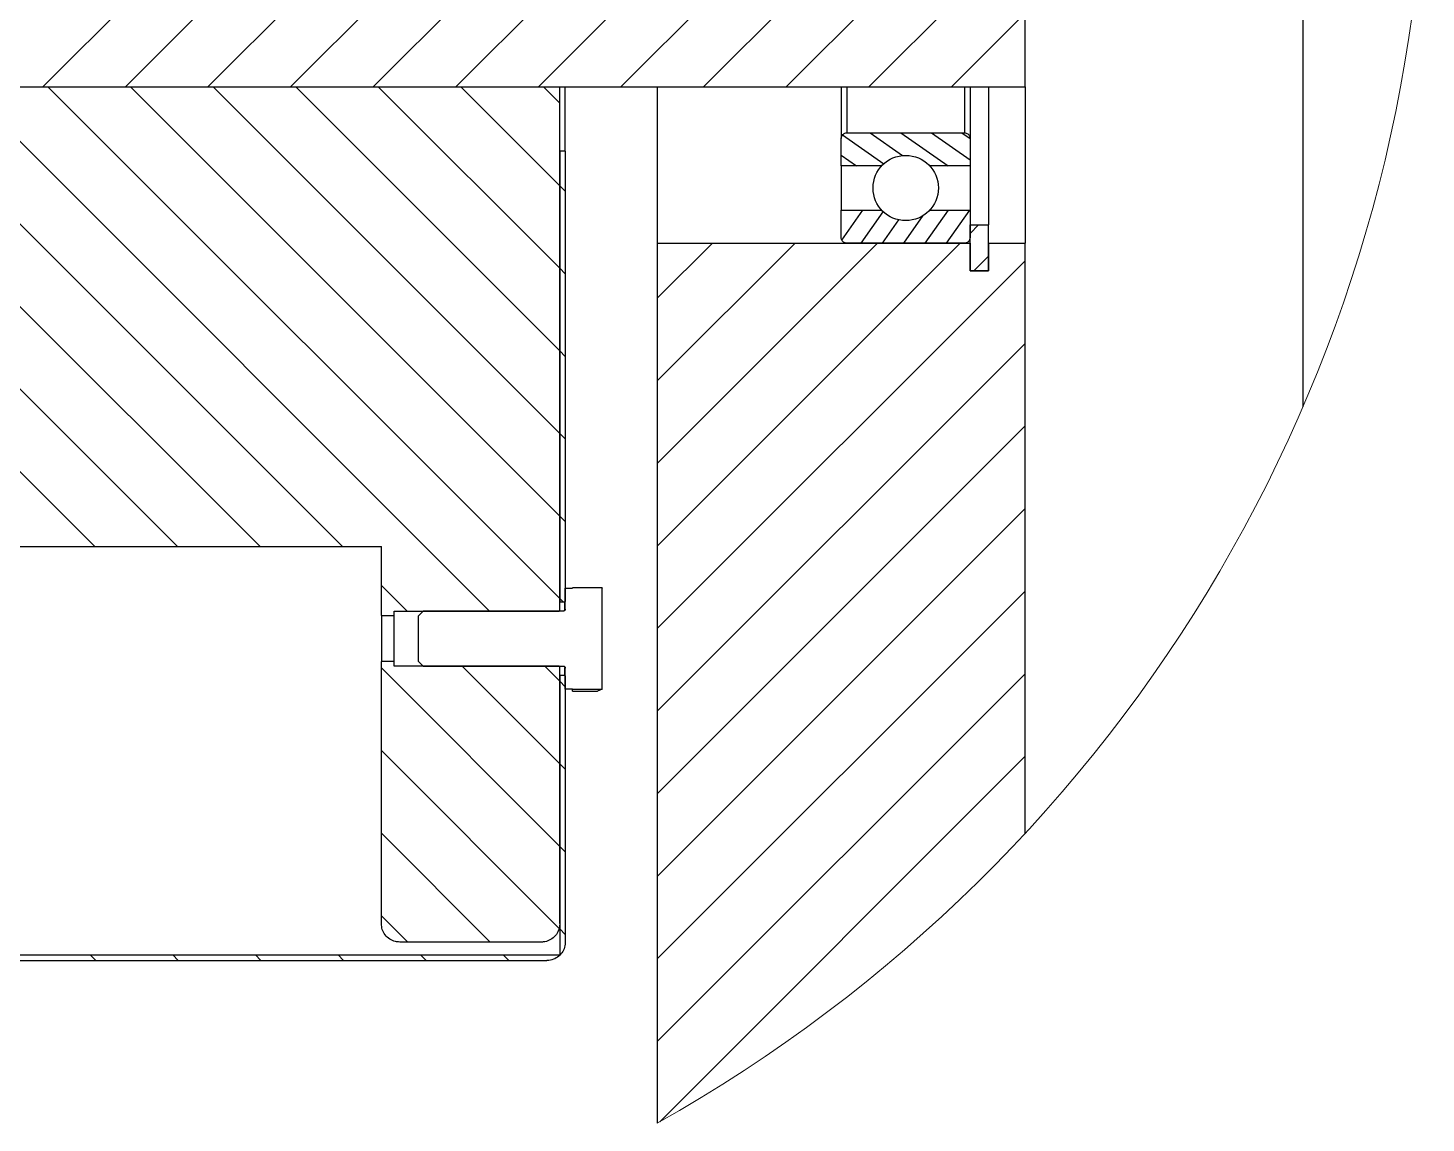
# Model space of a CAD drawing. Header units: millimetres. Extents: x 2 to 1187, y 2 to 839.
# Drawn here: x 888.6 to 964.6, y 658.2 to 717.7 of the extents above; entities that cross this region are included whole.
import ezdxf

# ---------------------------------------------------------------- set-up
doc = ezdxf.new("R2010")
doc.units = ezdxf.units.MM

# ---------------------------------------------------------------- blocks, each defined once
blk = doc.blocks.new('SW_HATCH_4')
at = {"color": 0, "linetype": 'Continuous', "lineweight": 18}
for p, q in [((-31.589, -72), (-36.589, -77)), ((-27.099, -72), (-32.099, -77)), ((-22.609, -72), (-27.609, -77)), ((-18.118, -72), (-23.118, -77)), ((-13.628, -72), (-18.628, -77)), ((-9.138, -72), (-14.138, -77)), ((-4.648, -72), (-9.648, -77)), ((-0.158, -72), (-5.158, -77)), ((4.332, -72), (-0.668, -77)), ((8.822, -72), (3.822, -77)), ((13.312, -72), (8.312, -77)), ((16.815, -72.987), (12.803, -77)), ((-58.761, -77), (-33.761, -102)), ((-54.271, -77), (-29.271, -102)), ((-49.78, -77), (-24.78, -102)), ((-45.29, -77), (-20.29, -102)), ((-40.8, -77), (-12.3, -105.5)), ((-36.31, -77), (-8.485, -104.825)), ((-31.82, -77), (-8.485, -100.335)), ((-27.33, -77), (-8.485, -95.845)), ((-22.84, -77), (-8.485, -91.355)), ((-18.35, -77), (-8.485, -86.865)), ((-13.859, -77), (-8.485, -82.375)), ((-9.369, -77), (-8.485, -77.885)), ((-8.485, -82.375), (-8.185, -82.675)), ((14.283, -84.5), (13.815, -84.967)), ((13.283, -85.5), (-3.185, -101.967)), ((8.793, -85.5), (-3.185, -97.477)), ((4.303, -85.5), (-3.185, -92.987)), ((-0.188, -85.5), (-3.185, -88.497)), ((16.815, -86.458), (-3.185, -106.458)), ((14.815, -86.213), (14.028, -87)), ((-8.485, -86.865), (-8.185, -87.165)), ((16.815, -90.948), (-3.185, -110.948)), ((-8.485, -91.355), (-8.185, -91.655)), ((16.815, -95.438), (-3.185, -115.438)), ((-8.485, -95.845), (-8.185, -96.145)), ((16.815, -99.928), (-3.185, -119.928)), ((-8.485, -100.335), (-8.185, -100.635)), ((-18.185, -104.106), (-16.79, -105.5)), ((-8.485, -104.825), (-8.31, -105)), ((16.815, -104.418), (-3.185, -124.418)), ((-18.185, -108.596), (-8.485, -118.296)), ((-13.79, -108.5), (-8.485, -113.806)), ((-9.3, -108.5), (-8.485, -109.316)), ((-8.485, -109.316), (-8.185, -109.616)), ((16.815, -108.908), (-3.185, -128.908)), ((-18.185, -113.086), (-8.528, -122.742)), ((-8.485, -113.806), (-8.185, -114.106)), ((16.815, -113.398), (-3.055, -133.269)), ((-18.185, -117.576), (-12.261, -123.5)), ((-8.485, -118.296), (-8.185, -118.596)), ((-18.185, -122.066), (-16.751, -123.5)), ((-8.485, -122.786), (-8.185, -123.086)), ((-34.011, -124.2), (-33.711, -124.5)), ((-29.521, -124.2), (-29.221, -124.5)), ((-25.031, -124.2), (-24.731, -124.5)), ((-20.541, -124.2), (-20.241, -124.5)), ((-16.051, -124.2), (-15.751, -124.5)), ((-11.561, -124.2), (-11.261, -124.5))]:
    blk.add_line(p, q, dxfattribs=at)

msp = doc.modelspace()

# ---------------------------------------------------------------- hatches: boundary and pattern name
h = msp.add_hatch()
h.set_pattern_fill('ANSI31', color=256, scale=0.3, angle=10)
edge = h.paths.add_edge_path()
edge.add_spline(control_points=[(831.808714, 752.711324), (831.806541, 752.738504), (831.801675, 752.799347), (831.759045, 752.886415), (831.687491, 752.959064), (831.599692, 753.003651), (831.537369, 753.008901), (831.508716, 753.011314)], knot_values=[0, 0, 0, 0, 0.173335158, 0.388005739, 0.602689671, 0.817339989, 1, 1, 1, 1], degree=3, periodic=0)
edge.add_line((831.508716, 753.011314), (825.108712, 753.011314))
edge.add_spline(control_points=[(825.108712, 753.011314), (825.093126, 753.01058), (825.043948, 753.008263), (824.963892, 752.980355), (824.882927, 752.917551), (824.827559, 752.831184), (824.809678, 752.757953), (824.80885, 752.717853), (824.808715, 752.711324)], knot_values=[0, 0, 0, 0, 0.099597542, 0.314257544, 0.52892829, 0.743585819, 0.958252508, 1, 1, 1, 1], degree=3, periodic=0)
edge.add_line((824.808715, 752.711324), (824.808715, 752.011327))
edge.add_line((824.808715, 752.011327), (824.808715, 751.211313))
edge.add_line((824.808715, 751.211313), (827.000802, 751.211313))
edge.add_arc((828.308714, 750.011323), 1.774996, 42.53593189, 137.46406811, ccw=False)
edge.add_line((829.616627, 751.211313), (831.808714, 751.211313))
edge.add_line((831.808714, 751.211313), (831.808714, 752.711324))
edge = h.paths.add_edge_path()
edge.add_line((831.808714, 707.811324), (829.616627, 707.811324))
edge.add_arc((828.308714, 709.011322), 1.775001, 222.53610911, 317.46389089, ccw=False)
edge.add_line((827.000802, 707.811324), (824.808715, 707.811324))
edge.add_line((824.808715, 707.811324), (824.808715, 706.311313))
edge.add_spline(control_points=[(824.808715, 706.311313), (824.810888, 706.284128), (824.815752, 706.223281), (824.858379, 706.136206), (824.929948, 706.063578), (825.017731, 706.018963), (825.080059, 706.013729), (825.108712, 706.011323)], knot_values=[0, 0, 0, 0, 0.173363453, 0.388030112, 0.602687501, 0.817347861, 1, 1, 1, 1], degree=3, periodic=0)
edge.add_line((825.108712, 706.011323), (831.508716, 706.011323))
edge.add_spline(control_points=[(831.508716, 706.011323), (831.524302, 706.012058), (831.573481, 706.014375), (831.653536, 706.042282), (831.734502, 706.105087), (831.789867, 706.19145), (831.807752, 706.264679), (831.808579, 706.30478), (831.808714, 706.311313)], knot_values=[0, 0, 0, 0, 0.099597457, 0.314257277, 0.528927842, 0.743585188, 0.958220807, 1, 1, 1, 1], degree=3, periodic=0)
edge.add_line((831.808714, 706.311313), (831.808714, 707.811324))
edge = h.paths.add_edge_path()
edge.add_line((939.808713, 707.811324), (937.618918, 707.811324))
edge.add_arc((936.311774, 709.013408), 1.775847, 222.60245524, 317.39754476, ccw=False)
edge.add_line((935.00463, 707.811324), (932.808714, 707.811324))
edge.add_line((932.808714, 707.811324), (932.808714, 706.311313))
edge.add_spline(control_points=[(932.808714, 706.311313), (932.810889, 706.284128), (932.815758, 706.223283), (932.858372, 706.136202), (932.929951, 706.063581), (933.017734, 706.018963), (933.080062, 706.013729), (933.108715, 706.011323)], knot_values=[0, 0, 0, 0, 0.173363585, 0.388022302, 0.602689666, 0.817348856, 1, 1, 1, 1], degree=3, periodic=0)
edge.add_line((933.108715, 706.011323), (939.508716, 706.011323))
edge.add_spline(control_points=[(939.508716, 706.011323), (939.524302, 706.012058), (939.57348, 706.014375), (939.653535, 706.042283), (939.734502, 706.105085), (939.78986, 706.191452), (939.807752, 706.264679), (939.808578, 706.30478), (939.808713, 706.311313)], knot_values=[0, 0, 0, 0, 0.099597701, 0.314258047, 0.528929139, 0.743582718, 0.958220704, 1, 1, 1, 1], degree=3, periodic=0)
edge.add_line((939.808713, 706.311313), (939.808713, 707.811324))
edge = h.paths.add_edge_path()
edge.add_spline(control_points=[(939.808713, 752.711324), (939.806539, 752.738504), (939.801673, 752.799346), (939.759049, 752.886417), (939.687489, 752.959064), (939.59969, 753.00365), (939.537367, 753.0089), (939.508716, 753.011314)], knot_values=[0, 0, 0, 0, 0.173334905, 0.388001787, 0.602690977, 0.817348112, 1, 1, 1, 1], degree=3, periodic=0)
edge.add_line((939.508716, 753.011314), (933.108715, 753.011314))
edge.add_spline(control_points=[(933.108715, 753.011314), (933.093128, 753.01058), (933.04395, 753.008263), (932.963894, 752.980354), (932.882929, 752.917551), (932.827563, 752.831183), (932.809677, 752.757953), (932.808849, 752.717853), (932.808714, 752.711324)], knot_values=[0, 0, 0, 0, 0.099605234, 0.314257233, 0.528927501, 0.743584551, 0.958252602, 1, 1, 1, 1], degree=3, periodic=0)
edge.add_line((932.808714, 752.711324), (932.808714, 751.211313))
edge.add_line((932.808714, 751.211313), (935.000805, 751.211313))
edge.add_arc((936.308714, 750.011323), 1.774993, 42.53601319, 137.46398681, ccw=False)
edge.add_line((937.616622, 751.211313), (939.808713, 751.211313))
edge.add_line((939.808713, 751.211313), (939.808713, 752.711324))
h = msp.add_hatch()
h.set_pattern_fill('ANSI31', color=256, scale=0.3, angle=100)
edge = h.paths.add_edge_path()
edge.add_line((831.808714, 748.811332), (829.616627, 748.811332))
edge.add_arc((828.308714, 750.011323), 1.774996, 222.53593189, 317.46406811, ccw=False)
edge.add_line((827.000802, 748.811332), (824.808715, 748.811332))
edge.add_line((824.808715, 748.811332), (824.808715, 747.311322))
edge.add_spline(control_points=[(824.808715, 747.311322), (824.810888, 747.284132), (824.815751, 747.22328), (824.858374, 747.136199), (824.929958, 747.063592), (825.017726, 747.018949), (825.080058, 747.013731), (825.108712, 747.011332)], knot_values=[0, 0, 0, 0, 0.173391745, 0.38805448, 0.602685327, 0.81735573, 1, 1, 1, 1], degree=3, periodic=0)
edge.add_line((825.108712, 747.011332), (831.508716, 747.011332))
edge.add_spline(control_points=[(831.508716, 747.011332), (831.524302, 747.012066), (831.573481, 747.014383), (831.653536, 747.042291), (831.734503, 747.105095), (831.789863, 747.191454), (831.807754, 747.264683), (831.80858, 747.304783), (831.808714, 747.311322)], knot_values=[0, 0, 0, 0, 0.099597372, 0.31425701, 0.528927393, 0.743584557, 0.958189105, 1, 1, 1, 1], degree=3, periodic=0)
edge.add_line((831.808714, 747.311322), (831.808714, 748.811332))
edge = h.paths.add_edge_path()
edge.add_line((939.808713, 748.811332), (937.616622, 748.811332))
edge.add_arc((936.308714, 750.011323), 1.774993, 222.53601319, 317.46398681, ccw=False)
edge.add_line((935.000805, 748.811332), (932.808714, 748.811332))
edge.add_line((932.808714, 748.811332), (932.808714, 747.311322))
edge.add_spline(control_points=[(932.808714, 747.311322), (932.810889, 747.284132), (932.815756, 747.223282), (932.858367, 747.136194), (932.929961, 747.063594), (933.017728, 747.018949), (933.080061, 747.01373), (933.108715, 747.011332)], knot_values=[0, 0, 0, 0, 0.173391877, 0.388046669, 0.602687492, 0.817356725, 1, 1, 1, 1], degree=3, periodic=0)
edge.add_line((933.108715, 747.011332), (939.508716, 747.011332))
edge.add_spline(control_points=[(939.508716, 747.011332), (939.524302, 747.012066), (939.57348, 747.014383), (939.653535, 747.042291), (939.734503, 747.105094), (939.789856, 747.191456), (939.807753, 747.264682), (939.808579, 747.304783), (939.808713, 747.311322)], knot_values=[0, 0, 0, 0, 0.099597617, 0.314257781, 0.52892869, 0.743582087, 0.958189002, 1, 1, 1, 1], degree=3, periodic=0)
edge.add_line((939.808713, 747.311322), (939.808713, 748.811332))
edge = h.paths.add_edge_path()
edge.add_spline(control_points=[(939.808713, 711.711315), (939.80654, 711.7385), (939.801675, 711.799347), (939.759054, 711.886424), (939.68748, 711.959052), (939.599694, 712.00366), (939.537367, 712.008908), (939.508716, 712.01132)], knot_values=[0, 0, 0, 0, 0.173362414, 0.3880244, 0.602686075, 0.817352278, 1, 1, 1, 1], degree=3, periodic=0)
edge.add_line((939.508716, 712.01132), (933.108715, 712.01132))
edge.add_spline(control_points=[(933.108715, 712.01132), (933.093128, 712.010587), (933.043947, 712.008272), (932.963903, 711.980339), (932.882924, 711.91756), (932.827564, 711.831188), (932.809676, 711.757955), (932.808849, 711.717849), (932.808714, 711.711315)], knot_values=[0, 0, 0, 0, 0.099603008, 0.31426034, 0.528906291, 0.743558544, 0.958221798, 1, 1, 1, 1], degree=3, periodic=0)
edge.add_line((932.808714, 711.711315), (932.808714, 710.21132))
edge.add_line((932.808714, 710.21132), (935.000805, 710.21132))
edge.add_arc((936.311774, 709.013408), 1.775847, 42.41983791, 137.58016209, ccw=False)
edge.add_line((937.622743, 710.21132), (939.808713, 710.21132))
edge.add_line((939.808713, 710.21132), (939.808713, 711.711315))
edge = h.paths.add_edge_path()
edge.add_spline(control_points=[(831.808714, 711.711315), (831.806541, 711.738501), (831.801677, 711.799348), (831.75905, 711.886422), (831.687481, 711.959052), (831.599696, 712.003661), (831.53737, 712.008908), (831.508716, 712.01132)], knot_values=[0, 0, 0, 0, 0.173362667, 0.388028352, 0.602684768, 0.817344154, 1, 1, 1, 1], degree=3, periodic=0)
edge.add_line((831.508716, 712.01132), (825.108712, 712.01132))
edge.add_spline(control_points=[(825.108712, 712.01132), (825.093126, 712.010587), (825.043946, 712.008271), (824.963901, 711.98034), (824.882922, 711.917559), (824.82756, 711.831189), (824.809677, 711.757954), (824.80885, 711.717849), (824.808715, 711.711315)], knot_values=[0, 0, 0, 0, 0.099595316, 0.31426065, 0.528907081, 0.743559813, 0.958221705, 1, 1, 1, 1], degree=3, periodic=0)
edge.add_line((824.808715, 711.711315), (824.808715, 710.21132))
edge.add_line((824.808715, 710.21132), (827.000802, 710.21132))
edge.add_arc((828.308714, 709.011322), 1.775001, 42.53610911, 137.46389089, ccw=False)
edge.add_line((829.616627, 710.21132), (831.808714, 710.21132))
edge.add_line((831.808714, 710.21132), (831.808714, 711.711315))

# ---------------------------------------------------------------- linework, layer by layer
at = {"color": 7, "linetype": 'Continuous', "lineweight": 25}
for p, q in [((957.908207, 729.511319), (957.908207, 697.112529)), ((942.808716, 714.511318), (942.808716, 719.511313)), ((824.808715, 714.511318), (942.808716, 714.511318)), ((848.108714, 714.511318), (917.508714, 714.511318)), ((917.508714, 686.036317), (917.508714, 714.511318)), ((917.808715, 711.011318), (917.808715, 714.511318)), ((922.808714, 714.511318), (922.808714, 706.011323)), ((932.808714, 714.511318), (932.808714, 711.711315)), ((933.108715, 714.511318), (933.108715, 712.01132)), ((939.508716, 714.511318), (939.508716, 712.01132)), ((939.808713, 714.511318), (939.808713, 711.711315)), ((940.808715, 714.511318), (940.808715, 707.011325)), ((942.808716, 714.511318), (942.808716, 706.011323)), ((932.808714, 710.21132), (932.808714, 711.711315)), ((933.108715, 712.01132), (939.508716, 712.01132)), ((939.808713, 711.711315), (939.808713, 710.21132)), ((917.808715, 711.011318), (917.508714, 711.011318)), ((917.508714, 711.011318), (917.508714, 686.511321)), ((917.808715, 711.011318), (917.808715, 686.536325)), ((932.808714, 710.21132), (932.808714, 707.811324)), ((935.000805, 710.21132), (932.808714, 710.21132)), ((939.808713, 710.21132), (937.616622, 710.21132)), ((939.808713, 710.21132), (939.808713, 707.811324)), ((932.808714, 707.811324), (935.000805, 707.811324)), ((932.808714, 706.311313), (932.808714, 707.811324)), ((935.000805, 707.815496), (935.000805, 707.811324)), ((937.616622, 707.815496), (937.630145, 707.823647)), ((937.616622, 707.815496), (937.616622, 707.811324)), ((937.616622, 707.811324), (939.808713, 707.811324)), ((939.808713, 707.811324), (939.808713, 706.311313)), ((939.808713, 707.011325), (940.808715, 707.011325)), ((939.808713, 704.511313), (939.808713, 707.011325)), ((940.808715, 704.511313), (940.808715, 707.011325)), ((922.808714, 706.011323), (922.808714, 658.169774)), ((922.808714, 706.011323), (939.808713, 706.011323)), ((939.508716, 706.011323), (933.108715, 706.011323)), ((939.808713, 706.011323), (939.808713, 704.511313)), ((940.808715, 706.011323), (940.808715, 704.511313)), ((940.808715, 706.011323), (942.808716, 706.011323)), ((942.808716, 673.927007), (942.808716, 706.011323)), ((939.808713, 704.511313), (940.808715, 704.511313)), ((940.808715, 704.511313), (939.808713, 704.511313)), ((857.808715, 689.511327), (907.808714, 689.511327)), ((907.808714, 685.761316), (907.808714, 689.511327)), ((917.808715, 686.111314), (917.808715, 687.261326)), ((917.808715, 687.261326), (918.208714, 687.261326)), ((919.804983, 687.267778), (918.208714, 687.267778)), ((918.208714, 687.261326), (918.208714, 687.267778)), ((919.804983, 687.267778), (919.808714, 687.261326)), ((919.808714, 681.761322), (919.808714, 687.261326)), ((917.508714, 686.511321), (917.783715, 686.511321)), ((917.783715, 686.511321), (917.808715, 686.536325)), ((917.783715, 686.062319), (917.783715, 686.511321)), ((907.808714, 685.761316), (908.508714, 685.761316)), ((907.808714, 685.761316), (907.808714, 683.261318)), ((908.508714, 686.011327), (917.483715, 686.011327)), ((908.508714, 685.761316), (908.508714, 686.011327)), ((908.508714, 683.261318), (908.508714, 685.761316)), ((910.089214, 686.011327), (909.808715, 685.730813)), ((909.808715, 685.730813), (909.808715, 683.291821)), ((917.708715, 686.011327), (910.089214, 686.011327)), ((917.483715, 686.011327), (917.508714, 686.036317)), ((908.508714, 683.261318), (907.808714, 683.261318)), ((907.808714, 669.011323), (907.808714, 683.261318)), ((908.508714, 683.011321), (908.508714, 683.261318)), ((909.808715, 683.291821), (910.089214, 683.011321)), ((917.483715, 683.011321), (908.508714, 683.011321)), ((910.089214, 683.011321), (917.708715, 683.011321)), ((917.508714, 682.986317), (917.483715, 683.011321)), ((917.508714, 669.011323), (917.508714, 682.986317)), ((917.508714, 682.511313), (917.508714, 667.311324)), ((917.783715, 682.511313), (917.508714, 682.511313)), ((917.783715, 682.511313), (917.783715, 682.947053)), ((917.808715, 682.486324), (917.783715, 682.511313)), ((917.808715, 681.761322), (917.808715, 682.91132)), ((917.808715, 682.486324), (917.808715, 668.011321)), ((918.208714, 681.761322), (917.808715, 681.761322)), ((918.208714, 681.754855), (918.208714, 681.761322)), ((918.208714, 681.754855), (919.804983, 681.754855)), ((918.208714, 681.659086), (918.208714, 681.754855)), ((919.804983, 681.754855), (919.563094, 681.659086)), ((919.808714, 681.761322), (919.804983, 681.754855)), ((918.208714, 681.659086), (919.563094, 681.659086)), ((882.808715, 667.311324), (917.508714, 667.311324)), ((916.508714, 668.011321), (908.808715, 668.011321)), ((882.808715, 667.011319), (916.808715, 667.011319))]:
    msp.add_line(p, q, dxfattribs=at)
msp.add_circle((936.311774, 709.013408), 1.775847)
at = {"color": 7, "linetype": 'Continuous', "lineweight": 18}
msp.add_arc((882.808678, 729.511341), 81.79011, 299.27862794, 359.9999843, dxfattribs=at)
at = {"color": 7, "linetype": 'Continuous', "lineweight": 25}
for start, end in [(163.04114253, 163.19034942), (190.69003594, 190.69031538)]:
    msp.add_arc((936.308649, 709.690791), 1.799935, start, end, dxfattribs=at)
for points, knots in [([(932.808714, 711.711315), (932.808849, 711.717849), (932.809676, 711.757955), (932.827564, 711.831188), (932.882924, 711.91756), (932.963903, 711.980339), (933.043947, 712.008272), (933.093128, 712.010587), (933.108715, 712.01132)], [0, 0, 0, 0, 0.041778202, 0.256441456, 0.471093709, 0.68573966, 0.900396992, 1, 1, 1, 1]), ([(939.508716, 712.01132), (939.537367, 712.008908), (939.599694, 712.00366), (939.68748, 711.959052), (939.759054, 711.886424), (939.801675, 711.799347), (939.80654, 711.7385), (939.808713, 711.711315)], [0, 0, 0, 0, 0.182647722, 0.397313925, 0.6119756, 0.826637586, 1, 1, 1, 1]), ([(934.983233, 707.823409), (934.980511, 707.8217), (934.969488, 707.81478), (934.987352, 707.815188), (935.000805, 707.815496)], [0, 0, 0, 0, 0.246887198, 1, 1, 1, 1]), ([(933.108715, 706.011323), (933.080062, 706.013729), (933.017734, 706.018963), (932.929951, 706.063581), (932.858372, 706.136202), (932.815758, 706.223283), (932.810889, 706.284128), (932.808714, 706.311313)], [0, 0, 0, 0, 0.182651144, 0.3973103344, 0.6119776984, 0.8266364149, 1, 1, 1, 1]), ([(939.808713, 706.311313), (939.808578, 706.30478), (939.807752, 706.264679), (939.78986, 706.191452), (939.734502, 706.105085), (939.653535, 706.042283), (939.57348, 706.014375), (939.524302, 706.012058), (939.508716, 706.011323)], [0, 0, 0, 0, 0.041779296, 0.256417282, 0.471070861, 0.685741953, 0.900402299, 1, 1, 1, 1]), ([(919.808714, 687.254874), (919.808457, 687.257506), (919.808014, 687.262056), (919.805882, 687.266081), (919.804983, 687.267778)], [0, 0, 0, 0, 0.578261594, 1, 1, 1, 1]), ([(917.808715, 686.111314), (917.808581, 686.107518), (917.808053, 686.092529), (917.800352, 686.066852), (917.78055, 686.038997), (917.752562, 686.019384), (917.727055, 686.011918), (917.712289, 686.011442), (917.708715, 686.011327)], [0, 0, 0, 0, 0.072803931, 0.287473621, 0.502149247, 0.716806476, 0.931458296, 1, 1, 1, 1]), ([(917.708715, 683.011321), (917.719891, 683.010227), (917.742306, 683.008033), (917.772251, 682.990895), (917.79492, 682.965564), (917.806981, 682.937404), (917.808221, 682.918757), (917.808715, 682.91132)], [0, 0, 0, 0, 0.21342663, 0.428105711, 0.642791376, 0.857529929, 1, 1, 1, 1]), ([(908.808715, 668.011321), (908.729366, 668.016917), (908.537907, 668.030419), (908.253536, 668.157523), (908.003612, 668.387887), (907.839214, 668.685387), (907.818707, 668.904535), (907.808714, 669.011323)], [0, 0, 0, 0, 0.15194255, 0.366621325, 0.581300804, 0.795972709, 1, 1, 1, 1]), ([(917.508714, 669.011323), (917.507339, 668.972728), (917.501977, 668.822203), (917.424277, 668.564965), (917.225758, 668.286805), (916.945541, 668.091122), (916.690909, 668.017261), (916.543853, 668.012466), (916.508714, 668.011321)], [0, 0, 0, 0, 0.0740155717, 0.2886694162, 0.5033126537, 0.7179609771, 0.9326066343, 1, 1, 1, 1]), ([(917.808715, 668.011321), (917.80734, 667.972726), (917.801976, 667.822206), (917.724271, 667.564973), (917.525768, 667.286801), (917.245532, 667.091143), (916.990911, 667.017258), (916.843854, 667.012464), (916.808715, 667.011319)], [0, 0, 0, 0, 0.074016014, 0.288661466, 0.503314224, 0.717958163, 0.932607483, 1, 1, 1, 1])]:
    msp.add_open_spline(points, degree=3, knots=knots, dxfattribs=at)

# ---------------------------------------------------------------- block references
at = {"color": 7, "linetype": 'Continuous', "lineweight": 18}
msp.add_blockref('SW_HATCH_4', (925.993347, 791.511325), dxfattribs=at)

doc.saveas('drawing.dxf')
